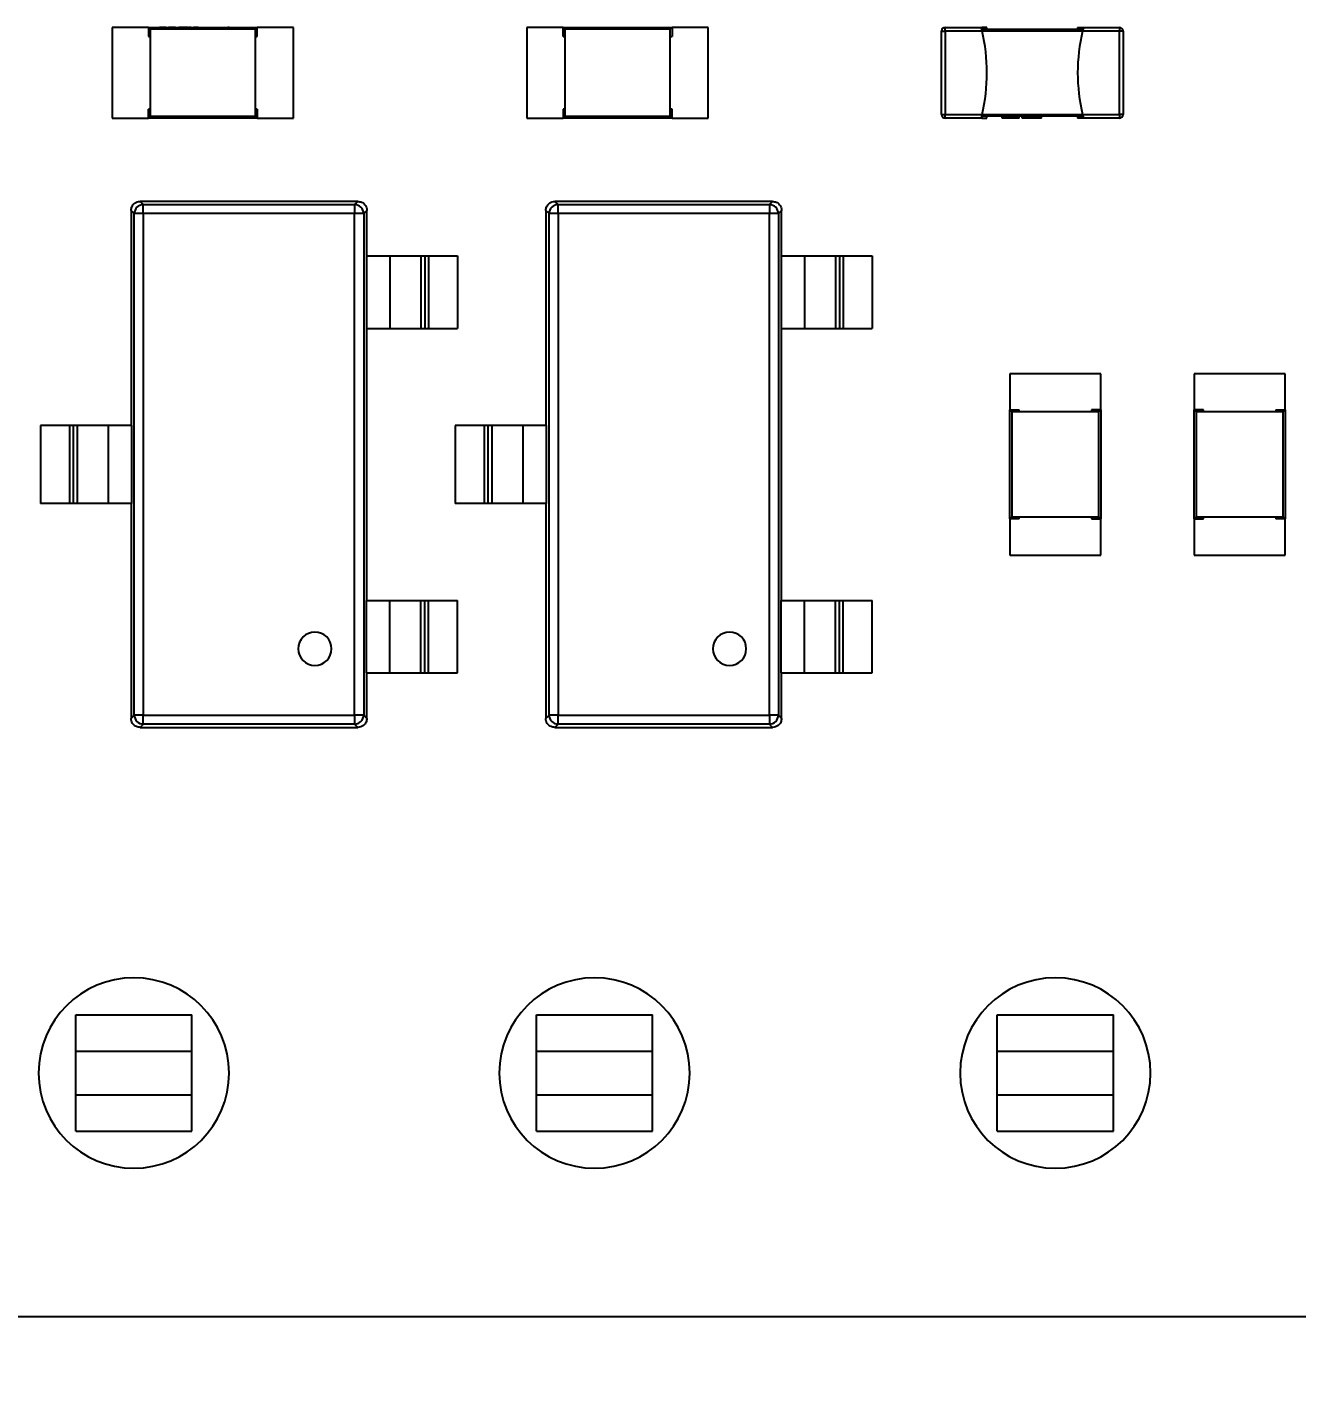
# Model space of a CAD drawing. Header units: millimetres. Extents: x 0 to 297, y 0 to 210.
# Drawn here: x 89.59 to 103.59, y 118.54 to 133.57 of the extents above; entities that cross this region are included whole.
import ezdxf

# ---------------------------------------------------------------- set-up
doc = ezdxf.new("R2010")
doc.units = ezdxf.units.MM
doc.layers.add('图框', color=7, linetype='Continuous')
doc.styles.add('SLDTEXTSTYLE0', font='TXT', dxfattribs={"width": 0.7})
doc.dimstyles.new('SLDDIMSTYLE0', dxfattribs={"dimtxt": 3.5, "dimasz": 4.08, "dimexe": 0, "dimexo": 0.0625, "dimgap": 0.875, "dimtad": 2, "dimlfac": 0.5, "dimrnd": 1e-09, "dimzin": 12, "dimdsep": 46, "dimtxsty": 'SLDTEXTSTYLE0', "dimsah": 1, "dimcen": 0.09, "dimadec": 0, "dimazin": 3, "dimtfac": 1, "dimtofl": 0, "dimtmove": 0, "dimatfit": 3, "dimfxl": 0, "dimfrac": 2, "dimtolj": 1, "dimtzin": 12, "dimarcsym": 0})

# ---------------------------------------------------------------- blocks, each defined once
blk = doc.blocks.new('_D_1')
at = {"layer": '图框'}
for p, q in [((32.492, 126.144), (32.492, 29.353)), ((123.815, 120.344), (123.815, 29.353)), ((32.492, 31.353), (123.815, 31.353))]:
    blk.add_line(p, q, dxfattribs=at)
for points in [[(32.492, 31.353), (36.572, 30.845), (36.572, 31.861)], [(123.815, 31.353), (119.735, 31.861), (119.735, 30.845)]]:
    blk.add_solid(points, dxfattribs=at)
at = {"layer": '图框', "insert": (78.348, 35.865), "char_height": 3.5, "attachment_point": 1, "style": 'SLDTEXTSTYLE0'}
blk.add_mtext('45.66', dxfattribs=at)

msp = doc.modelspace()

# ---------------------------------------------------------------- linework, layer by layer
at = {"color": 7, "linetype": 'Continuous', "lineweight": 25}
for p, q in [((90.528, 133.57), (90.528, 132.57)), ((90.928, 133.57), (90.528, 133.57)), ((90.948, 133.55), (90.928, 133.57)), ((90.928, 133.57), (92.128, 133.57)), ((90.928, 133.57), (90.928, 133.47)), ((92.108, 133.55), (90.948, 133.55)), ((90.948, 133.55), (90.948, 132.59)), ((91.049, 133.572), (91.049, 133.57)), ((91.049, 133.572), (91.079, 133.572)), ((91.079, 133.572), (91.079, 133.57)), ((91.079, 133.572), (91.09, 133.572)), ((91.09, 133.572), (91.09, 133.57)), ((91.09, 133.572), (91.122, 133.572)), ((91.122, 133.572), (91.122, 133.57)), ((91.126, 133.572), (91.126, 133.57)), ((91.138, 133.572), (91.138, 133.57)), ((91.15, 133.572), (91.15, 133.57)), ((91.15, 133.572), (91.18, 133.572)), ((91.18, 133.572), (91.18, 133.57)), ((91.18, 133.572), (91.191, 133.572)), ((91.191, 133.572), (91.191, 133.57)), ((91.191, 133.572), (91.223, 133.572)), ((91.223, 133.572), (91.223, 133.57)), ((91.223, 133.572), (91.225, 133.572)), ((91.227, 133.572), (91.227, 133.57)), ((91.239, 133.572), (91.239, 133.57)), ((91.262, 133.572), (91.27, 133.572)), ((91.27, 133.572), (91.27, 133.57)), ((91.27, 133.572), (91.293, 133.572)), ((91.293, 133.572), (91.293, 133.57)), ((91.293, 133.572), (91.294, 133.572)), ((91.294, 133.572), (91.294, 133.57)), ((91.294, 133.572), (91.307, 133.572)), ((91.307, 133.572), (91.307, 133.57)), ((91.307, 133.572), (91.309, 133.572)), ((91.309, 133.572), (91.309, 133.57)), ((91.309, 133.572), (91.31, 133.572)), ((91.31, 133.572), (91.31, 133.57)), ((91.31, 133.572), (91.352, 133.572)), ((91.352, 133.572), (91.352, 133.57)), ((91.352, 133.572), (91.353, 133.572)), ((91.353, 133.572), (91.353, 133.57)), ((91.354, 133.572), (91.356, 133.572)), ((91.356, 133.572), (91.356, 133.57)), ((91.363, 133.57), (91.363, 133.572)), ((91.363, 133.572), (91.363, 133.57)), ((91.363, 133.572), (91.363, 133.57)), ((91.363, 133.572), (91.363, 133.57)), ((91.368, 133.572), (91.368, 133.57)), ((91.388, 133.572), (91.388, 133.57)), ((91.393, 133.572), (91.397, 133.572)), ((91.418, 133.572), (91.418, 133.57)), ((91.43, 133.572), (91.43, 133.57)), ((91.433, 133.572), (91.433, 133.57)), ((91.433, 133.572), (91.465, 133.572)), ((91.465, 133.572), (91.465, 133.57)), ((91.465, 133.572), (91.476, 133.572)), ((91.476, 133.572), (91.476, 133.57)), ((91.476, 133.572), (91.476, 133.572)), ((91.476, 133.572), (91.476, 133.57)), ((91.476, 133.572), (91.476, 133.572)), ((91.476, 133.572), (91.476, 133.57)), ((91.476, 133.572), (91.477, 133.572)), ((91.477, 133.572), (91.477, 133.57)), ((91.543, 133.572), (91.543, 133.57)), ((91.6, 133.572), (91.6, 133.57)), ((91.631, 133.572), (91.631, 133.57)), ((91.709, 133.572), (91.709, 133.57)), ((91.779, 133.572), (91.779, 133.57)), ((91.804, 133.572), (91.804, 133.57)), ((91.818, 133.572), (91.818, 133.57)), ((91.884, 133.572), (91.884, 133.57)), ((91.912, 133.572), (91.912, 133.57)), ((92.128, 133.57), (92.108, 133.55)), ((92.108, 132.59), (92.108, 133.55)), ((92.528, 133.57), (92.128, 133.57)), ((92.128, 133.47), (92.128, 133.57)), ((92.528, 132.57), (92.528, 133.57)), ((95.1, 133.57), (95.1, 132.57)), ((95.5, 133.57), (95.1, 133.57)), ((95.5, 133.57), (95.52, 133.55)), ((95.5, 133.57), (96.7, 133.57)), ((95.5, 133.47), (95.5, 133.57)), ((96.68, 133.55), (95.52, 133.55)), ((95.52, 133.55), (95.52, 132.59)), ((96.68, 133.55), (96.7, 133.57)), ((96.68, 132.59), (96.68, 133.55)), ((96.7, 133.57), (96.7, 133.47)), ((97.1, 133.57), (96.7, 133.57)), ((97.1, 132.57), (97.1, 133.57)), ((99.672, 133.53), (99.712, 133.53)), ((99.672, 132.61), (99.672, 133.53)), ((99.712, 133.53), (99.712, 133.57)), ((99.712, 133.57), (100.119, 133.57)), ((99.712, 133.53), (99.712, 132.61)), ((100.119, 133.53), (99.712, 133.53)), ((100.11, 133.565), (100.114, 133.565)), ((100.114, 133.55), (100.11, 133.55)), ((100.114, 133.55), (100.112, 133.558)), ((100.114, 133.55), (100.114, 133.565)), ((100.172, 133.57), (100.119, 133.57)), ((100.119, 133.55), (101.226, 133.55)), ((101.226, 133.53), (100.119, 133.53)), ((100.172, 133.55), (100.172, 133.57)), ((101.172, 133.57), (101.172, 133.55)), ((101.172, 133.57), (101.226, 133.57)), ((101.226, 133.57), (101.632, 133.57)), ((101.632, 133.53), (101.226, 133.53)), ((101.231, 133.565), (101.234, 133.565)), ((101.231, 133.55), (101.231, 133.565)), ((101.233, 133.558), (101.231, 133.55)), ((101.234, 133.55), (101.231, 133.55)), ((101.632, 133.57), (101.632, 133.53)), ((101.632, 132.61), (101.632, 133.53)), ((101.672, 133.53), (101.632, 133.53)), ((101.672, 133.53), (101.672, 132.61)), ((90.928, 133.47), (90.938, 133.47)), ((92.118, 133.47), (92.128, 133.47)), ((95.5, 133.47), (95.51, 133.47)), ((96.69, 133.47), (96.7, 133.47)), ((90.938, 132.67), (90.928, 132.67)), ((90.928, 132.57), (90.928, 132.67)), ((92.128, 132.67), (92.118, 132.67)), ((92.128, 132.67), (92.128, 132.57)), ((95.51, 132.67), (95.5, 132.67)), ((95.5, 132.67), (95.5, 132.57)), ((96.7, 132.67), (96.69, 132.67)), ((96.7, 132.57), (96.7, 132.67)), ((99.672, 132.61), (99.712, 132.61)), ((99.712, 132.61), (100.119, 132.61)), ((99.712, 132.57), (99.712, 132.61)), ((100.119, 132.61), (101.226, 132.61)), ((101.226, 132.61), (101.632, 132.61)), ((101.632, 132.61), (101.632, 132.57)), ((101.672, 132.61), (101.632, 132.61)), ((90.528, 132.57), (90.928, 132.57)), ((90.948, 132.59), (90.928, 132.57)), ((92.128, 132.57), (90.928, 132.57)), ((90.948, 132.59), (92.108, 132.59)), ((92.128, 132.57), (92.108, 132.59)), ((92.128, 132.57), (92.528, 132.57)), ((95.1, 132.57), (95.5, 132.57)), ((95.5, 132.57), (95.52, 132.59)), ((96.7, 132.57), (95.5, 132.57)), ((95.52, 132.59), (96.68, 132.59)), ((95.716, 132.568), (95.716, 132.57)), ((95.744, 132.568), (95.744, 132.57)), ((95.811, 132.568), (95.811, 132.57)), ((95.824, 132.568), (95.824, 132.57)), ((95.85, 132.568), (95.85, 132.57)), ((95.919, 132.568), (95.919, 132.57)), ((95.998, 132.568), (95.998, 132.57)), ((96.029, 132.568), (96.029, 132.57)), ((96.085, 132.568), (96.085, 132.57)), ((96.151, 132.568), (96.151, 132.57)), ((96.152, 132.568), (96.151, 132.568)), ((96.152, 132.568), (96.152, 132.57)), ((96.152, 132.568), (96.152, 132.57)), ((96.153, 132.568), (96.152, 132.568)), ((96.152, 132.568), (96.152, 132.568)), ((96.153, 132.568), (96.153, 132.57)), ((96.163, 132.568), (96.153, 132.568)), ((96.163, 132.568), (96.163, 132.57)), ((96.195, 132.568), (96.163, 132.568)), ((96.195, 132.568), (96.195, 132.57)), ((96.199, 132.568), (96.199, 132.57)), ((96.211, 132.568), (96.211, 132.57)), ((96.235, 132.568), (96.231, 132.568)), ((96.241, 132.568), (96.241, 132.57)), ((96.26, 132.568), (96.26, 132.57)), ((96.265, 132.568), (96.265, 132.57)), ((96.265, 132.568), (96.265, 132.57)), ((96.266, 132.57), (96.266, 132.568)), ((96.266, 132.568), (96.266, 132.57)), ((96.272, 132.568), (96.272, 132.57)), ((96.275, 132.568), (96.272, 132.568)), ((96.276, 132.568), (96.276, 132.57)), ((96.276, 132.568), (96.276, 132.57)), ((96.276, 132.568), (96.276, 132.568)), ((96.318, 132.568), (96.276, 132.568)), ((96.318, 132.568), (96.318, 132.57)), ((96.32, 132.568), (96.318, 132.568)), ((96.32, 132.568), (96.32, 132.57)), ((96.322, 132.568), (96.32, 132.568)), ((96.322, 132.568), (96.322, 132.57)), ((96.335, 132.568), (96.322, 132.568)), ((96.335, 132.568), (96.335, 132.57)), ((96.335, 132.568), (96.335, 132.57)), ((96.359, 132.568), (96.335, 132.568)), ((96.335, 132.568), (96.335, 132.568)), ((96.359, 132.568), (96.359, 132.57)), ((96.366, 132.568), (96.359, 132.568)), ((96.389, 132.568), (96.389, 132.57)), ((96.401, 132.568), (96.401, 132.57)), ((96.406, 132.568), (96.403, 132.568)), ((96.406, 132.568), (96.406, 132.57)), ((96.437, 132.568), (96.406, 132.568)), ((96.437, 132.568), (96.437, 132.57)), ((96.448, 132.568), (96.437, 132.568)), ((96.448, 132.568), (96.448, 132.57)), ((96.479, 132.568), (96.448, 132.568)), ((96.479, 132.568), (96.479, 132.57)), ((96.49, 132.568), (96.49, 132.57)), ((96.502, 132.568), (96.502, 132.57)), ((96.507, 132.568), (96.507, 132.57)), ((96.538, 132.568), (96.507, 132.568)), ((96.538, 132.568), (96.538, 132.57)), ((96.549, 132.568), (96.538, 132.568)), ((96.549, 132.568), (96.549, 132.57)), ((96.58, 132.568), (96.549, 132.568)), ((96.58, 132.568), (96.58, 132.57)), ((96.68, 132.59), (96.7, 132.57)), ((96.7, 132.57), (97.1, 132.57)), ((100.119, 132.57), (99.712, 132.57)), ((100.11, 132.59), (100.114, 132.59)), ((100.114, 132.575), (100.11, 132.575)), ((100.114, 132.59), (100.112, 132.582)), ((100.114, 132.59), (100.114, 132.575)), ((101.226, 132.59), (100.119, 132.59)), ((100.119, 132.57), (100.172, 132.57)), ((100.172, 132.57), (100.172, 132.59)), ((100.341, 132.57), (100.341, 132.59)), ((100.355, 132.57), (100.355, 132.59)), ((100.388, 132.57), (100.388, 132.59)), ((100.395, 132.57), (100.395, 132.59)), ((100.407, 132.57), (100.407, 132.59)), ((100.442, 132.57), (100.442, 132.59)), ((100.481, 132.57), (100.481, 132.59)), ((100.497, 132.57), (100.497, 132.59)), ((100.526, 132.57), (100.526, 132.59)), ((100.559, 132.57), (100.559, 132.59)), ((100.564, 132.57), (100.559, 132.57)), ((100.564, 132.57), (100.564, 132.59)), ((100.58, 132.57), (100.564, 132.57)), ((100.58, 132.57), (100.58, 132.59)), ((100.581, 132.57), (100.58, 132.57)), ((100.581, 132.57), (100.581, 132.59)), ((100.582, 132.57), (100.582, 132.59)), ((100.586, 132.57), (100.586, 132.57)), ((100.588, 132.57), (100.588, 132.59)), ((100.6, 132.57), (100.599, 132.57)), ((100.603, 132.57), (100.603, 132.59)), ((100.613, 132.57), (100.613, 132.59)), ((100.616, 132.57), (100.616, 132.59)), ((100.619, 132.57), (100.619, 132.59)), ((100.62, 132.57), (100.619, 132.57)), ((100.621, 132.57), (100.621, 132.59)), ((100.642, 132.57), (100.621, 132.57)), ((100.642, 132.57), (100.642, 132.59)), ((100.643, 132.57), (100.642, 132.57)), ((100.643, 132.57), (100.643, 132.59)), ((100.644, 132.57), (100.643, 132.57)), ((100.644, 132.57), (100.644, 132.59)), ((100.65, 132.57), (100.644, 132.57)), ((100.65, 132.57), (100.65, 132.59)), ((100.662, 132.57), (100.65, 132.57)), ((100.662, 132.57), (100.662, 132.59)), ((100.677, 132.57), (100.677, 132.59)), ((100.683, 132.57), (100.683, 132.59)), ((100.686, 132.57), (100.684, 132.57)), ((100.686, 132.57), (100.686, 132.59)), ((100.701, 132.57), (100.686, 132.57)), ((100.701, 132.57), (100.701, 132.59)), ((100.707, 132.57), (100.701, 132.57)), ((100.707, 132.57), (100.707, 132.59)), ((100.722, 132.57), (100.707, 132.57)), ((100.722, 132.57), (100.722, 132.59)), ((100.728, 132.57), (100.723, 132.57)), ((100.728, 132.57), (100.728, 132.59)), ((100.734, 132.57), (100.734, 132.59)), ((100.737, 132.57), (100.737, 132.59)), ((100.752, 132.57), (100.737, 132.57)), ((100.752, 132.57), (100.752, 132.59)), ((100.758, 132.57), (100.752, 132.57)), ((100.758, 132.57), (100.758, 132.59)), ((100.773, 132.57), (100.758, 132.57)), ((100.773, 132.57), (100.773, 132.59)), ((101.172, 132.59), (101.172, 132.57)), ((101.226, 132.57), (101.172, 132.57)), ((101.632, 132.57), (101.226, 132.57)), ((101.231, 132.59), (101.234, 132.59)), ((101.233, 132.582), (101.231, 132.59)), ((101.231, 132.59), (101.231, 132.575)), ((101.234, 132.575), (101.231, 132.575)), ((90.772, 131.517), (90.736, 131.552)), ((90.736, 131.552), (90.736, 129.182)), ((90.836, 131.652), (90.871, 131.616)), ((93.236, 131.652), (90.836, 131.652)), ((90.871, 131.517), (90.871, 131.616)), ((90.871, 131.616), (93.201, 131.616)), ((93.201, 131.616), (93.236, 131.652)), ((93.201, 131.616), (93.201, 131.517)), ((93.336, 131.552), (93.301, 131.517)), ((93.336, 131.052), (93.336, 131.552)), ((95.344, 131.517), (95.308, 131.552)), ((95.308, 131.552), (95.308, 129.182)), ((95.408, 131.652), (95.443, 131.616)), ((97.808, 131.652), (95.408, 131.652)), ((95.443, 131.517), (95.443, 131.616)), ((95.443, 131.616), (97.773, 131.616)), ((97.773, 131.616), (97.808, 131.652)), ((97.773, 131.616), (97.773, 131.517)), ((97.908, 131.552), (97.873, 131.517)), ((97.908, 131.052), (97.908, 131.552)), ((90.871, 131.517), (90.772, 131.517)), ((90.772, 125.987), (90.772, 131.517)), ((93.201, 131.517), (90.871, 131.517)), ((90.871, 131.517), (90.871, 125.987)), ((93.201, 125.987), (93.201, 131.517)), ((93.301, 131.517), (93.201, 131.517)), ((93.301, 131.517), (93.301, 125.987)), ((95.443, 131.517), (95.344, 131.517)), ((95.344, 125.987), (95.344, 131.517)), ((95.443, 131.517), (95.443, 125.987)), ((97.773, 131.517), (95.443, 131.517)), ((97.773, 125.987), (97.773, 131.517)), ((97.873, 131.517), (97.773, 131.517)), ((97.873, 131.517), (97.873, 125.987)), ((93.331, 131.052), (93.331, 130.252)), ((93.331, 131.052), (93.59, 131.052)), ((93.59, 131.052), (93.59, 130.252)), ((93.59, 131.052), (93.93, 131.052)), ((93.93, 131.052), (93.93, 130.252)), ((93.93, 131.052), (93.976, 131.052)), ((93.976, 131.052), (93.976, 130.252)), ((93.976, 131.052), (94.016, 131.052)), ((94.016, 131.052), (94.016, 130.252)), ((94.016, 131.052), (94.336, 131.052)), ((94.336, 131.052), (94.336, 130.252)), ((97.903, 131.052), (97.903, 130.252)), ((97.903, 131.052), (98.162, 131.052)), ((98.162, 131.052), (98.162, 130.252)), ((98.162, 131.052), (98.502, 131.052)), ((98.502, 131.052), (98.502, 130.252)), ((98.502, 131.052), (98.548, 131.052)), ((98.548, 131.052), (98.548, 130.252)), ((98.548, 131.052), (98.588, 131.052)), ((98.588, 131.052), (98.588, 130.252)), ((98.588, 131.052), (98.908, 131.052)), ((98.908, 131.052), (98.908, 130.252)), ((93.331, 130.252), (93.59, 130.252)), ((93.336, 127.252), (93.336, 130.252)), ((93.59, 130.252), (93.93, 130.252)), ((93.93, 130.252), (93.976, 130.252)), ((93.976, 130.252), (94.016, 130.252)), ((94.016, 130.252), (94.336, 130.252)), ((97.903, 130.252), (98.162, 130.252)), ((97.908, 127.252), (97.908, 130.252)), ((98.162, 130.252), (98.502, 130.252)), ((98.502, 130.252), (98.548, 130.252)), ((98.548, 130.252), (98.588, 130.252)), ((98.588, 130.252), (98.908, 130.252)), ((100.426, 129.752), (100.426, 129.352)), ((101.426, 129.752), (100.426, 129.752)), ((101.426, 129.352), (101.426, 129.752)), ((103.458, 129.752), (102.458, 129.752)), ((102.458, 129.752), (102.458, 129.352)), ((103.458, 129.352), (103.458, 129.752)), ((100.446, 129.332), (100.426, 129.352)), ((100.426, 128.152), (100.426, 129.352)), ((100.426, 129.352), (100.526, 129.352)), ((101.406, 129.332), (100.446, 129.332)), ((100.446, 129.332), (100.446, 128.172)), ((100.526, 129.342), (100.526, 129.352)), ((101.426, 129.352), (101.326, 129.352)), ((101.326, 129.352), (101.326, 129.342)), ((101.406, 129.332), (101.426, 129.352)), ((101.406, 128.172), (101.406, 129.332)), ((101.426, 129.352), (101.426, 128.152)), ((102.458, 129.352), (102.478, 129.332)), ((102.458, 128.152), (102.458, 129.352)), ((102.558, 129.352), (102.458, 129.352)), ((103.438, 129.332), (102.478, 129.332)), ((102.478, 129.332), (102.478, 128.172)), ((102.558, 129.342), (102.558, 129.352)), ((103.358, 129.352), (103.458, 129.352)), ((103.358, 129.352), (103.358, 129.342)), ((103.458, 129.352), (103.438, 129.332)), ((103.438, 128.172), (103.438, 129.332)), ((103.458, 129.352), (103.458, 128.152)), ((89.736, 129.182), (89.736, 128.322)), ((90.057, 129.182), (89.736, 129.182)), ((90.057, 129.182), (90.057, 128.322)), ((90.097, 129.182), (90.057, 129.182)), ((90.097, 129.182), (90.097, 128.322)), ((90.143, 129.182), (90.097, 129.182)), ((90.143, 129.182), (90.143, 128.322)), ((90.482, 129.182), (90.143, 129.182)), ((90.482, 129.182), (90.482, 128.322)), ((90.742, 129.182), (90.482, 129.182)), ((90.742, 129.182), (90.742, 128.322)), ((94.308, 129.182), (94.308, 128.322)), ((94.629, 129.182), (94.308, 129.182)), ((94.629, 129.182), (94.629, 128.322)), ((94.669, 129.182), (94.629, 129.182)), ((94.669, 129.182), (94.669, 128.322)), ((94.715, 129.182), (94.669, 129.182)), ((94.715, 129.182), (94.715, 128.322)), ((95.054, 129.182), (94.715, 129.182)), ((95.054, 129.182), (95.054, 128.322)), ((95.314, 129.182), (95.054, 129.182)), ((95.314, 129.182), (95.314, 128.322)), ((101.428, 129.231), (101.426, 129.231)), ((101.428, 129.201), (101.426, 129.201)), ((101.428, 129.19), (101.426, 129.19)), ((101.428, 129.158), (101.426, 129.158)), ((101.428, 129.154), (101.426, 129.154)), ((101.428, 129.231), (101.428, 129.201)), ((101.428, 129.201), (101.428, 129.19)), ((101.428, 129.19), (101.428, 129.158)), ((101.428, 129.142), (101.426, 129.142)), ((101.428, 129.13), (101.426, 129.13)), ((101.428, 129.1), (101.426, 129.1)), ((101.428, 129.089), (101.426, 129.089)), ((101.428, 129.057), (101.426, 129.057)), ((101.428, 129.053), (101.426, 129.053)), ((101.428, 129.041), (101.426, 129.041)), ((101.428, 129.01), (101.426, 129.01)), ((101.428, 129.13), (101.428, 129.1)), ((101.428, 129.1), (101.428, 129.089)), ((101.428, 129.089), (101.428, 129.057)), ((101.428, 129.057), (101.428, 129.055)), ((101.428, 129.018), (101.428, 129.01)), ((101.428, 129.01), (101.428, 128.987)), ((102.456, 129.136), (102.458, 129.136)), ((102.456, 129.108), (102.458, 129.108)), ((102.456, 129.041), (102.458, 129.041)), ((102.456, 129.028), (102.458, 129.028)), ((102.456, 129.002), (102.458, 129.002)), ((101.428, 128.987), (101.426, 128.987)), ((101.428, 128.987), (101.426, 128.987)), ((101.428, 128.973), (101.426, 128.973)), ((101.428, 128.971), (101.426, 128.971)), ((101.428, 128.97), (101.426, 128.97)), ((101.428, 128.928), (101.426, 128.928)), ((101.428, 128.927), (101.426, 128.927)), ((101.428, 128.924), (101.426, 128.924)), ((101.426, 128.917), (101.428, 128.917)), ((101.428, 128.917), (101.426, 128.917)), ((101.428, 128.917), (101.426, 128.917)), ((101.428, 128.917), (101.426, 128.917)), ((101.428, 128.912), (101.426, 128.912)), ((101.428, 128.892), (101.426, 128.892)), ((101.428, 128.862), (101.426, 128.862)), ((101.428, 128.851), (101.426, 128.851)), ((101.428, 128.847), (101.426, 128.847)), ((101.428, 128.987), (101.428, 128.987)), ((101.428, 128.987), (101.428, 128.973)), ((101.428, 128.973), (101.428, 128.971)), ((101.428, 128.971), (101.428, 128.97)), ((101.428, 128.97), (101.428, 128.928)), ((101.428, 128.928), (101.428, 128.927)), ((101.428, 128.926), (101.428, 128.924)), ((101.428, 128.887), (101.428, 128.883)), ((101.428, 128.847), (101.428, 128.815)), ((102.456, 128.933), (102.458, 128.933)), ((102.456, 128.854), (102.458, 128.854)), ((101.428, 128.815), (101.426, 128.815)), ((101.428, 128.805), (101.426, 128.805)), ((101.428, 128.804), (101.426, 128.804)), ((101.428, 128.804), (101.426, 128.804)), ((101.428, 128.803), (101.426, 128.803)), ((101.428, 128.737), (101.426, 128.737)), ((101.428, 128.815), (101.428, 128.805)), ((101.428, 128.805), (101.428, 128.804)), ((101.428, 128.804), (101.428, 128.804)), ((101.428, 128.804), (101.428, 128.803)), ((102.456, 128.824), (102.458, 128.824)), ((102.456, 128.767), (102.458, 128.767)), ((102.456, 128.701), (102.458, 128.701)), ((102.456, 128.7), (102.456, 128.701)), ((102.456, 128.699), (102.456, 128.7)), ((102.456, 128.7), (102.458, 128.7)), ((102.456, 128.7), (102.458, 128.7)), ((102.456, 128.7), (102.456, 128.7)), ((102.456, 128.699), (102.458, 128.699)), ((102.456, 128.689), (102.456, 128.699)), ((101.428, 128.68), (101.426, 128.68)), ((101.428, 128.649), (101.426, 128.649)), ((101.428, 128.571), (101.426, 128.571)), ((102.456, 128.689), (102.458, 128.689)), ((102.456, 128.657), (102.456, 128.689)), ((102.456, 128.657), (102.458, 128.657)), ((102.456, 128.653), (102.458, 128.653)), ((102.456, 128.641), (102.458, 128.641)), ((102.456, 128.617), (102.456, 128.621)), ((102.456, 128.611), (102.458, 128.611)), ((102.456, 128.592), (102.458, 128.592)), ((102.456, 128.587), (102.458, 128.587)), ((102.456, 128.587), (102.458, 128.587)), ((102.458, 128.586), (102.456, 128.586)), ((102.456, 128.586), (102.458, 128.586)), ((102.456, 128.578), (102.456, 128.58)), ((102.456, 128.58), (102.458, 128.58)), ((102.456, 128.576), (102.458, 128.576)), ((102.456, 128.576), (102.458, 128.576)), ((102.456, 128.576), (102.456, 128.576)), ((102.456, 128.534), (102.456, 128.576)), ((101.428, 128.501), (101.426, 128.501)), ((101.428, 128.476), (101.426, 128.476)), ((101.428, 128.462), (101.426, 128.462)), ((101.428, 128.396), (101.426, 128.396)), ((102.456, 128.534), (102.458, 128.534)), ((102.456, 128.533), (102.456, 128.534)), ((102.456, 128.533), (102.458, 128.533)), ((102.456, 128.53), (102.456, 128.533)), ((102.456, 128.53), (102.458, 128.53)), ((102.456, 128.517), (102.456, 128.53)), ((102.456, 128.517), (102.458, 128.517)), ((102.456, 128.517), (102.456, 128.517)), ((102.456, 128.517), (102.458, 128.517)), ((102.456, 128.494), (102.456, 128.517)), ((102.456, 128.494), (102.458, 128.494)), ((102.456, 128.486), (102.456, 128.494)), ((102.456, 128.463), (102.458, 128.463)), ((102.456, 128.451), (102.458, 128.451)), ((102.456, 128.447), (102.456, 128.449)), ((102.456, 128.447), (102.458, 128.447)), ((102.456, 128.415), (102.456, 128.447)), ((102.456, 128.415), (102.458, 128.415)), ((102.456, 128.404), (102.456, 128.415)), ((102.456, 128.404), (102.458, 128.404)), ((102.456, 128.373), (102.456, 128.404)), ((90.057, 128.322), (89.736, 128.322)), ((90.097, 128.322), (90.057, 128.322)), ((90.143, 128.322), (90.097, 128.322)), ((90.482, 128.322), (90.143, 128.322)), ((90.742, 128.322), (90.482, 128.322)), ((90.736, 128.322), (90.736, 125.952)), ((94.629, 128.322), (94.308, 128.322)), ((94.669, 128.322), (94.629, 128.322)), ((94.715, 128.322), (94.669, 128.322)), ((95.054, 128.322), (94.715, 128.322)), ((95.314, 128.322), (95.054, 128.322)), ((95.308, 128.322), (95.308, 125.952)), ((101.428, 128.368), (101.426, 128.368)), ((102.456, 128.373), (102.458, 128.373)), ((102.456, 128.362), (102.458, 128.362)), ((102.456, 128.35), (102.458, 128.35)), ((102.456, 128.314), (102.456, 128.346)), ((102.456, 128.346), (102.458, 128.346)), ((102.456, 128.303), (102.456, 128.314)), ((102.456, 128.314), (102.458, 128.314)), ((102.456, 128.303), (102.458, 128.303)), ((102.456, 128.272), (102.456, 128.303)), ((102.456, 128.272), (102.458, 128.272)), ((100.426, 128.152), (100.446, 128.172)), ((100.426, 128.152), (100.426, 127.752)), ((100.526, 128.152), (100.426, 128.152)), ((100.446, 128.172), (101.406, 128.172)), ((100.526, 128.152), (100.526, 128.162)), ((101.326, 128.162), (101.326, 128.152)), ((101.326, 128.152), (101.426, 128.152)), ((101.426, 128.152), (101.406, 128.172)), ((101.426, 127.752), (101.426, 128.152)), ((102.478, 128.172), (102.458, 128.152)), ((102.458, 128.152), (102.558, 128.152)), ((102.458, 128.152), (102.458, 127.752)), ((102.478, 128.172), (103.438, 128.172)), ((102.558, 128.152), (102.558, 128.162)), ((103.358, 128.162), (103.358, 128.152)), ((103.458, 128.152), (103.358, 128.152)), ((103.438, 128.172), (103.458, 128.152)), ((103.458, 127.752), (103.458, 128.152)), ((100.426, 127.752), (101.426, 127.752)), ((102.458, 127.752), (103.458, 127.752)), ((93.331, 126.452), (93.331, 127.252)), ((93.331, 127.252), (93.59, 127.252)), ((93.59, 126.452), (93.59, 127.252)), ((93.59, 127.252), (93.93, 127.252)), ((93.93, 126.452), (93.93, 127.252)), ((93.93, 127.252), (93.976, 127.252)), ((93.976, 126.452), (93.976, 127.252)), ((93.976, 127.252), (94.016, 127.252)), ((94.016, 126.452), (94.016, 127.252)), ((94.016, 127.252), (94.336, 127.252)), ((94.336, 126.452), (94.336, 127.252)), ((97.903, 126.452), (97.903, 127.252)), ((97.903, 127.252), (98.162, 127.252)), ((98.162, 126.452), (98.162, 127.252)), ((98.162, 127.252), (98.502, 127.252)), ((98.502, 126.452), (98.502, 127.252)), ((98.502, 127.252), (98.548, 127.252)), ((98.548, 126.452), (98.548, 127.252)), ((98.548, 127.252), (98.588, 127.252)), ((98.588, 126.452), (98.588, 127.252)), ((98.588, 127.252), (98.908, 127.252)), ((98.908, 126.452), (98.908, 127.252)), ((93.331, 126.452), (93.59, 126.452)), ((93.336, 125.952), (93.336, 126.452)), ((93.59, 126.452), (93.93, 126.452)), ((93.93, 126.452), (93.976, 126.452)), ((93.976, 126.452), (94.016, 126.452)), ((94.016, 126.452), (94.336, 126.452)), ((97.903, 126.452), (98.162, 126.452)), ((97.908, 125.952), (97.908, 126.452)), ((98.162, 126.452), (98.502, 126.452)), ((98.502, 126.452), (98.548, 126.452)), ((98.548, 126.452), (98.588, 126.452)), ((98.588, 126.452), (98.908, 126.452)), ((90.736, 125.952), (90.772, 125.987)), ((90.871, 125.987), (90.772, 125.987)), ((90.871, 125.887), (90.871, 125.987)), ((90.871, 125.987), (93.201, 125.987)), ((93.301, 125.987), (93.201, 125.987)), ((93.201, 125.987), (93.201, 125.887)), ((93.301, 125.987), (93.336, 125.952)), ((95.308, 125.952), (95.344, 125.987)), ((95.443, 125.987), (95.344, 125.987)), ((95.443, 125.987), (97.773, 125.987)), ((95.443, 125.887), (95.443, 125.987)), ((97.773, 125.987), (97.773, 125.887)), ((97.873, 125.987), (97.773, 125.987)), ((97.873, 125.987), (97.908, 125.952)), ((90.871, 125.887), (90.836, 125.852)), ((90.836, 125.852), (93.236, 125.852)), ((93.201, 125.887), (90.871, 125.887)), ((93.236, 125.852), (93.201, 125.887)), ((95.443, 125.887), (95.408, 125.852)), ((95.408, 125.852), (97.808, 125.852)), ((97.773, 125.887), (95.443, 125.887)), ((97.808, 125.852), (97.773, 125.887)), ((90.126, 122.281), (90.126, 122.681)), ((90.126, 122.681), (91.406, 122.681)), ((91.406, 122.281), (91.406, 122.681)), ((95.206, 122.681), (96.486, 122.681)), ((95.206, 122.281), (95.206, 122.681)), ((96.486, 122.281), (96.486, 122.681)), ((100.286, 122.281), (100.286, 122.681)), ((100.286, 122.681), (101.566, 122.681)), ((101.566, 122.281), (101.566, 122.681)), ((90.126, 122.281), (91.406, 122.281)), ((90.126, 121.801), (90.126, 122.281)), ((91.406, 121.801), (91.406, 122.281)), ((95.206, 122.281), (96.486, 122.281)), ((95.206, 121.801), (95.206, 122.281)), ((96.486, 121.801), (96.486, 122.281)), ((100.286, 122.281), (101.566, 122.281)), ((100.286, 121.801), (100.286, 122.281)), ((101.566, 121.801), (101.566, 122.281)), ((90.126, 121.401), (90.126, 121.801)), ((90.126, 121.801), (91.406, 121.801)), ((91.406, 121.401), (91.406, 121.801)), ((95.206, 121.801), (96.486, 121.801)), ((95.206, 121.401), (95.206, 121.801)), ((96.486, 121.401), (96.486, 121.801)), ((100.286, 121.801), (101.566, 121.801)), ((100.286, 121.401), (100.286, 121.801)), ((101.566, 121.401), (101.566, 121.801)), ((90.126, 121.401), (91.406, 121.401)), ((95.206, 121.401), (96.486, 121.401)), ((100.286, 121.401), (101.566, 121.401)), ((122.824, 119.353), (48.856, 119.353))]:
    msp.add_line(p, q, dxfattribs=at)
for centre, radius, start, end in [((99.712, 133.53), 0.04, 90, 180), ((98.172, 133.07), 2, 346.7029, 13.2971), ((103.172, 133.07), 2, 166.7029, 193.2971), ((101.632, 133.53), 0.04, 0, 90), ((99.712, 132.61), 0.04, 180, 270), ((101.632, 132.61), 0.04, 270, 0), ((90.872, 131.516), 0.1, 90.3259, 179.6741), ((93.2, 131.516), 0.1, 0.3259, 89.6741), ((95.444, 131.516), 0.1, 90.3259, 179.6741), ((97.772, 131.516), 0.1, 0.3259, 89.6741), ((92.763, 126.719), 0.184, 90, 270), ((92.763, 126.719), 0.184, 270, 90), ((97.335, 126.719), 0.184, 90, 270), ((97.335, 126.719), 0.184, 270, 90), ((90.872, 125.988), 0.1, 180.3259, 269.6741), ((93.2, 125.988), 0.1, 270.3259, 359.6741), ((95.444, 125.988), 0.1, 180.3259, 269.6741), ((97.772, 125.988), 0.1, 270.3259, 359.6741), ((90.766, 122.041), 1.05, 0, 180), ((95.846, 122.041), 1.05, 0, 180), ((100.926, 122.041), 1.05, 0, 180), ((90.766, 122.041), 1.05, 180, 0), ((95.846, 122.041), 1.05, 180, 0), ((100.926, 122.041), 1.05, 180, 0)]:
    msp.add_arc(centre, radius, start, end, dxfattribs=at)
for points, knots in [([(91.356, 133.572), (91.357, 133.572), (91.359, 133.572), (91.362, 133.572), (91.362, 133.572), (91.363, 133.572)], [0, 0, 0, 0, 0.292205, 0.564001, 1, 1, 1, 1]), ([(91.368, 133.572), (91.372, 133.572), (91.378, 133.572), (91.384, 133.572), (91.388, 133.572)], [0, 0, 0, 0, 0.516592, 1, 1, 1, 1]), ([(91.422, 133.572), (91.422, 133.572), (91.423, 133.572), (91.423, 133.572), (91.423, 133.572)], [0, 0, 0, 0, 0.168088, 1, 1, 1, 1]), ([(91.804, 133.572), (91.807, 133.572), (91.811, 133.572), (91.816, 133.572), (91.818, 133.572)], [0, 0, 0, 0, 0.560098, 1, 1, 1, 1]), ([(100.11, 133.565), (100.11, 133.564), (100.111, 133.562), (100.111, 133.559), (100.112, 133.558)], [0, 0, 0, 0, 0.559984, 1, 1, 1, 1]), ([(100.112, 133.558), (100.111, 133.557), (100.111, 133.554), (100.11, 133.551), (100.11, 133.55)], [0, 0, 0, 0, 0.560086, 1, 1, 1, 1]), ([(100.119, 133.57), (100.118, 133.57), (100.116, 133.569), (100.114, 133.566), (100.114, 133.565)], [0, 0, 0, 0, 0.559734, 1, 1, 1, 1]), ([(100.114, 133.55), (100.115, 133.546), (100.116, 133.54), (100.118, 133.533), (100.119, 133.53)], [0, 0, 0, 0, 0.559877, 1, 1, 1, 1]), ([(100.115, 133.544), (100.116, 133.546), (100.117, 133.549), (100.118, 133.55), (100.119, 133.55)], [0, 0, 0, 0, 0.558387, 1, 1, 1, 1]), ([(101.226, 133.57), (101.227, 133.57), (101.228, 133.569), (101.23, 133.566), (101.231, 133.565)], [0, 0, 0, 0, 0.559989, 1, 1, 1, 1]), ([(101.231, 133.55), (101.23, 133.546), (101.228, 133.54), (101.227, 133.533), (101.226, 133.53)], [0, 0, 0, 0, 0.558375, 1, 1, 1, 1]), ([(101.226, 133.55), (101.227, 133.55), (101.228, 133.549), (101.229, 133.546), (101.229, 133.544)], [0, 0, 0, 0, 0.558574, 1, 1, 1, 1]), ([(101.234, 133.565), (101.234, 133.564), (101.234, 133.562), (101.233, 133.559), (101.233, 133.558)], [0, 0, 0, 0, 0.55943, 1, 1, 1, 1]), ([(101.233, 133.558), (101.233, 133.557), (101.234, 133.554), (101.234, 133.551), (101.234, 133.55)], [0, 0, 0, 0, 0.559626, 1, 1, 1, 1]), ([(100.119, 132.61), (100.118, 132.606), (100.116, 132.599), (100.114, 132.593), (100.114, 132.59)], [0, 0, 0, 0, 0.559568, 1, 1, 1, 1]), ([(101.226, 132.61), (101.227, 132.606), (101.228, 132.599), (101.23, 132.593), (101.231, 132.59)], [0, 0, 0, 0, 0.5600263, 1, 1, 1, 1]), ([(95.824, 132.568), (95.822, 132.568), (95.817, 132.568), (95.813, 132.568), (95.811, 132.568)], [0, 0, 0, 0, 0.560098, 1, 1, 1, 1]), ([(96.207, 132.568), (96.206, 132.568), (96.205, 132.568), (96.205, 132.568), (96.205, 132.568)], [0, 0, 0, 0, 0.168088, 1, 1, 1, 1]), ([(96.26, 132.568), (96.257, 132.568), (96.25, 132.568), (96.244, 132.568), (96.241, 132.568)], [0, 0, 0, 0, 0.516592, 1, 1, 1, 1]), ([(96.272, 132.568), (96.271, 132.568), (96.269, 132.568), (96.266, 132.568), (96.266, 132.568), (96.266, 132.568)], [0, 0, 0, 0, 0.292205, 0.564001, 1, 1, 1, 1]), ([(100.11, 132.59), (100.11, 132.588), (100.111, 132.585), (100.111, 132.583), (100.112, 132.582)], [0, 0, 0, 0, 0.560317, 1, 1, 1, 1]), ([(100.112, 132.582), (100.111, 132.58), (100.111, 132.578), (100.11, 132.576), (100.11, 132.575)], [0, 0, 0, 0, 0.5596321, 1, 1, 1, 1]), ([(100.114, 132.575), (100.115, 132.574), (100.116, 132.571), (100.118, 132.57), (100.119, 132.57)], [0, 0, 0, 0, 0.559401, 1, 1, 1, 1]), ([(100.119, 132.59), (100.118, 132.59), (100.117, 132.591), (100.116, 132.594), (100.115, 132.596)], [0, 0, 0, 0, 0.558574, 1, 1, 1, 1]), ([(100.355, 132.57), (100.35, 132.57), (100.343, 132.57), (100.342, 132.57), (100.341, 132.57)], [0, 0, 0, 0, 0.557202, 1, 1, 1, 1]), ([(100.388, 132.57), (100.381, 132.57), (100.369, 132.57), (100.359, 132.57), (100.355, 132.57)], [0, 0, 0, 0, 0.556227, 1, 1, 1, 1]), ([(100.395, 132.57), (100.393, 132.57), (100.391, 132.57), (100.389, 132.57), (100.388, 132.57)], [0, 0, 0, 0, 0.560098, 1, 1, 1, 1]), ([(100.407, 132.57), (100.405, 132.57), (100.4, 132.57), (100.396, 132.57), (100.395, 132.57)], [0, 0, 0, 0, 0.55532, 1, 1, 1, 1]), ([(100.442, 132.57), (100.435, 132.57), (100.423, 132.57), (100.412, 132.57), (100.407, 132.57)], [0, 0, 0, 0, 0.56138, 1, 1, 1, 1]), ([(100.481, 132.57), (100.475, 132.57), (100.463, 132.57), (100.448, 132.57), (100.442, 132.57)], [0, 0, 0, 0, 0.560447, 1, 1, 1, 1]), ([(100.497, 132.57), (100.495, 132.57), (100.491, 132.57), (100.484, 132.57), (100.481, 132.57)], [0, 0, 0, 0, 0.556897, 1, 1, 1, 1]), ([(100.526, 132.57), (100.525, 132.57), (100.524, 132.57), (100.517, 132.57), (100.507, 132.57), (100.501, 132.57), (100.497, 132.57)], [0, 0, 0, 0, 0.281479, 0.558611, 0.777607, 1, 1, 1, 1]), ([(100.588, 132.57), (100.586, 132.57), (100.583, 132.57), (100.582, 132.57), (100.582, 132.57)], [0, 0, 0, 0, 0.535916, 1, 1, 1, 1]), ([(100.603, 132.57), (100.6, 132.57), (100.594, 132.57), (100.59, 132.57), (100.588, 132.57)], [0, 0, 0, 0, 0.568137, 1, 1, 1, 1]), ([(100.613, 132.57), (100.611, 132.57), (100.608, 132.57), (100.605, 132.57), (100.603, 132.57)], [0, 0, 0, 0, 0.516592, 1, 1, 1, 1]), ([(100.619, 132.57), (100.619, 132.57), (100.618, 132.57), (100.616, 132.57), (100.616, 132.57), (100.616, 132.57)], [0, 0, 0, 0, 0.292205, 0.564001, 1, 1, 1, 1]), ([(100.677, 132.57), (100.675, 132.57), (100.67, 132.57), (100.664, 132.57), (100.662, 132.57)], [0, 0, 0, 0, 0.541032, 1, 1, 1, 1]), ([(100.683, 132.57), (100.683, 132.57), (100.683, 132.57), (100.681, 132.57), (100.679, 132.57), (100.677, 132.57)], [0, 0, 0, 0, 0.297635, 0.573106, 1, 1, 1, 1]), ([(100.734, 132.57), (100.734, 132.57), (100.734, 132.57), (100.732, 132.57), (100.73, 132.57), (100.728, 132.57)], [0, 0, 0, 0, 0.297635, 0.573106, 1, 1, 1, 1]), ([(101.229, 132.596), (101.229, 132.594), (101.228, 132.591), (101.226, 132.59), (101.226, 132.59)], [0, 0, 0, 0, 0.558387, 1, 1, 1, 1]), ([(101.231, 132.575), (101.23, 132.574), (101.228, 132.571), (101.227, 132.57), (101.226, 132.57)], [0, 0, 0, 0, 0.559704, 1, 1, 1, 1]), ([(101.234, 132.59), (101.234, 132.588), (101.234, 132.585), (101.233, 132.583), (101.233, 132.582)], [0, 0, 0, 0, 0.559837, 1, 1, 1, 1]), ([(101.233, 132.582), (101.233, 132.58), (101.234, 132.578), (101.234, 132.576), (101.234, 132.575)], [0, 0, 0, 0, 0.55985, 1, 1, 1, 1]), ([(90.736, 131.552), (90.738, 131.566), (90.742, 131.596), (90.769, 131.629), (90.802, 131.649), (90.825, 131.651), (90.836, 131.652)], [0, 0, 0, 0, 0.2704823, 0.5623519, 0.7895056, 1, 1, 1, 1]), ([(93.236, 131.652), (93.251, 131.65), (93.28, 131.647), (93.313, 131.62), (93.333, 131.586), (93.335, 131.563), (93.336, 131.552)], [0, 0, 0, 0, 0.270482, 0.562352, 0.789506, 1, 1, 1, 1]), ([(95.308, 131.552), (95.31, 131.566), (95.314, 131.596), (95.341, 131.629), (95.374, 131.649), (95.397, 131.651), (95.408, 131.652)], [0, 0, 0, 0, 0.2704823, 0.5623519, 0.7895056, 1, 1, 1, 1]), ([(97.808, 131.652), (97.823, 131.65), (97.852, 131.647), (97.885, 131.62), (97.905, 131.586), (97.907, 131.563), (97.908, 131.552)], [0, 0, 0, 0, 0.270482, 0.562352, 0.789506, 1, 1, 1, 1]), ([(102.456, 129.028), (102.456, 129.031), (102.456, 129.035), (102.456, 129.039), (102.456, 129.041)], [0, 0, 0, 0, 0.560098, 1, 1, 1, 1]), ([(101.428, 128.924), (101.428, 128.923), (101.428, 128.921), (101.428, 128.918), (101.428, 128.918), (101.428, 128.917)], [0, 0, 0, 0, 0.292205, 0.564001, 1, 1, 1, 1]), ([(101.428, 128.912), (101.428, 128.908), (101.428, 128.902), (101.428, 128.896), (101.428, 128.892)], [0, 0, 0, 0, 0.516592, 1, 1, 1, 1]), ([(101.428, 128.858), (101.428, 128.858), (101.428, 128.857), (101.428, 128.857), (101.428, 128.857)], [0, 0, 0, 0, 0.168088, 1, 1, 1, 1]), ([(102.456, 128.646), (102.456, 128.646), (102.456, 128.647), (102.456, 128.647), (102.456, 128.647)], [0, 0, 0, 0, 0.168088, 1, 1, 1, 1]), ([(102.456, 128.592), (102.456, 128.595), (102.456, 128.602), (102.456, 128.608), (102.456, 128.611)], [0, 0, 0, 0, 0.516592, 1, 1, 1, 1]), ([(102.456, 128.58), (102.456, 128.581), (102.456, 128.583), (102.456, 128.586), (102.456, 128.586), (102.456, 128.586)], [0, 0, 0, 0, 0.292205, 0.564001, 1, 1, 1, 1]), ([(101.428, 128.476), (101.428, 128.473), (101.428, 128.469), (101.428, 128.464), (101.428, 128.462)], [0, 0, 0, 0, 0.560098, 1, 1, 1, 1]), ([(90.836, 125.852), (90.822, 125.854), (90.792, 125.857), (90.759, 125.884), (90.739, 125.918), (90.737, 125.941), (90.736, 125.952)], [0, 0, 0, 0, 0.270482, 0.562352, 0.789506, 1, 1, 1, 1]), ([(93.336, 125.952), (93.334, 125.938), (93.331, 125.908), (93.304, 125.875), (93.27, 125.855), (93.247, 125.853), (93.236, 125.852)], [0, 0, 0, 0, 0.2704823, 0.5623519, 0.7895056, 1, 1, 1, 1]), ([(95.408, 125.852), (95.394, 125.854), (95.364, 125.857), (95.331, 125.884), (95.311, 125.918), (95.309, 125.941), (95.308, 125.952)], [0, 0, 0, 0, 0.270482, 0.562352, 0.789506, 1, 1, 1, 1]), ([(97.908, 125.952), (97.906, 125.938), (97.903, 125.908), (97.876, 125.875), (97.842, 125.855), (97.819, 125.853), (97.808, 125.852)], [0, 0, 0, 0, 0.2704823, 0.5623519, 0.7895056, 1, 1, 1, 1])]:
    msp.add_open_spline(points, degree=3, knots=knots, dxfattribs=at)

# ---------------------------------------------------------------- dimensions: what is measured, and where the dimension line sits
at = {"layer": '图框'}
dim = msp.add_linear_dim(base=(123.815, 31.353), p1=(32.492, 126.144), p2=(123.815, 120.344), dimstyle='SLDDIMSTYLE0', dxfattribs=at)
dim.commit()
dim.dimension.update_dxf_attribs({"geometry": '_D_1', "text_midpoint": (82.181, 31.353), "dimtype": 160})

doc.saveas('drawing.dxf')
